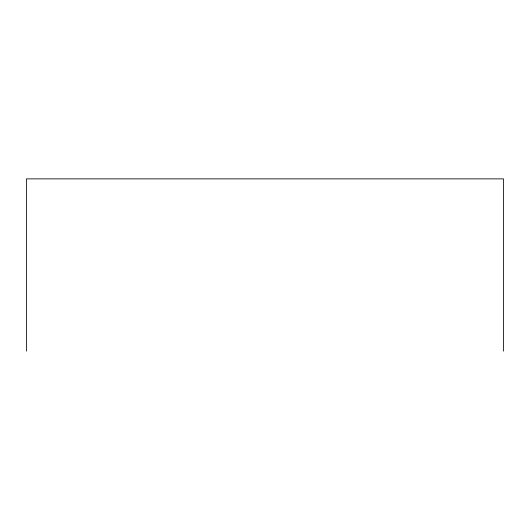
<?xml version="1.0" encoding="UTF-8"?>
<svg xmlns="http://www.w3.org/2000/svg" width="530" height="530" viewBox="0 0 530 530"><rect width="100%" height="100%" fill="white"/><g stroke="black" fill="none" stroke-linecap="round" stroke-linejoin="round"><path stroke-width="0.79" d="M503.5 351.125L503.5 178.875L26.5 178.875L26.5 351.125"/></g></svg>
